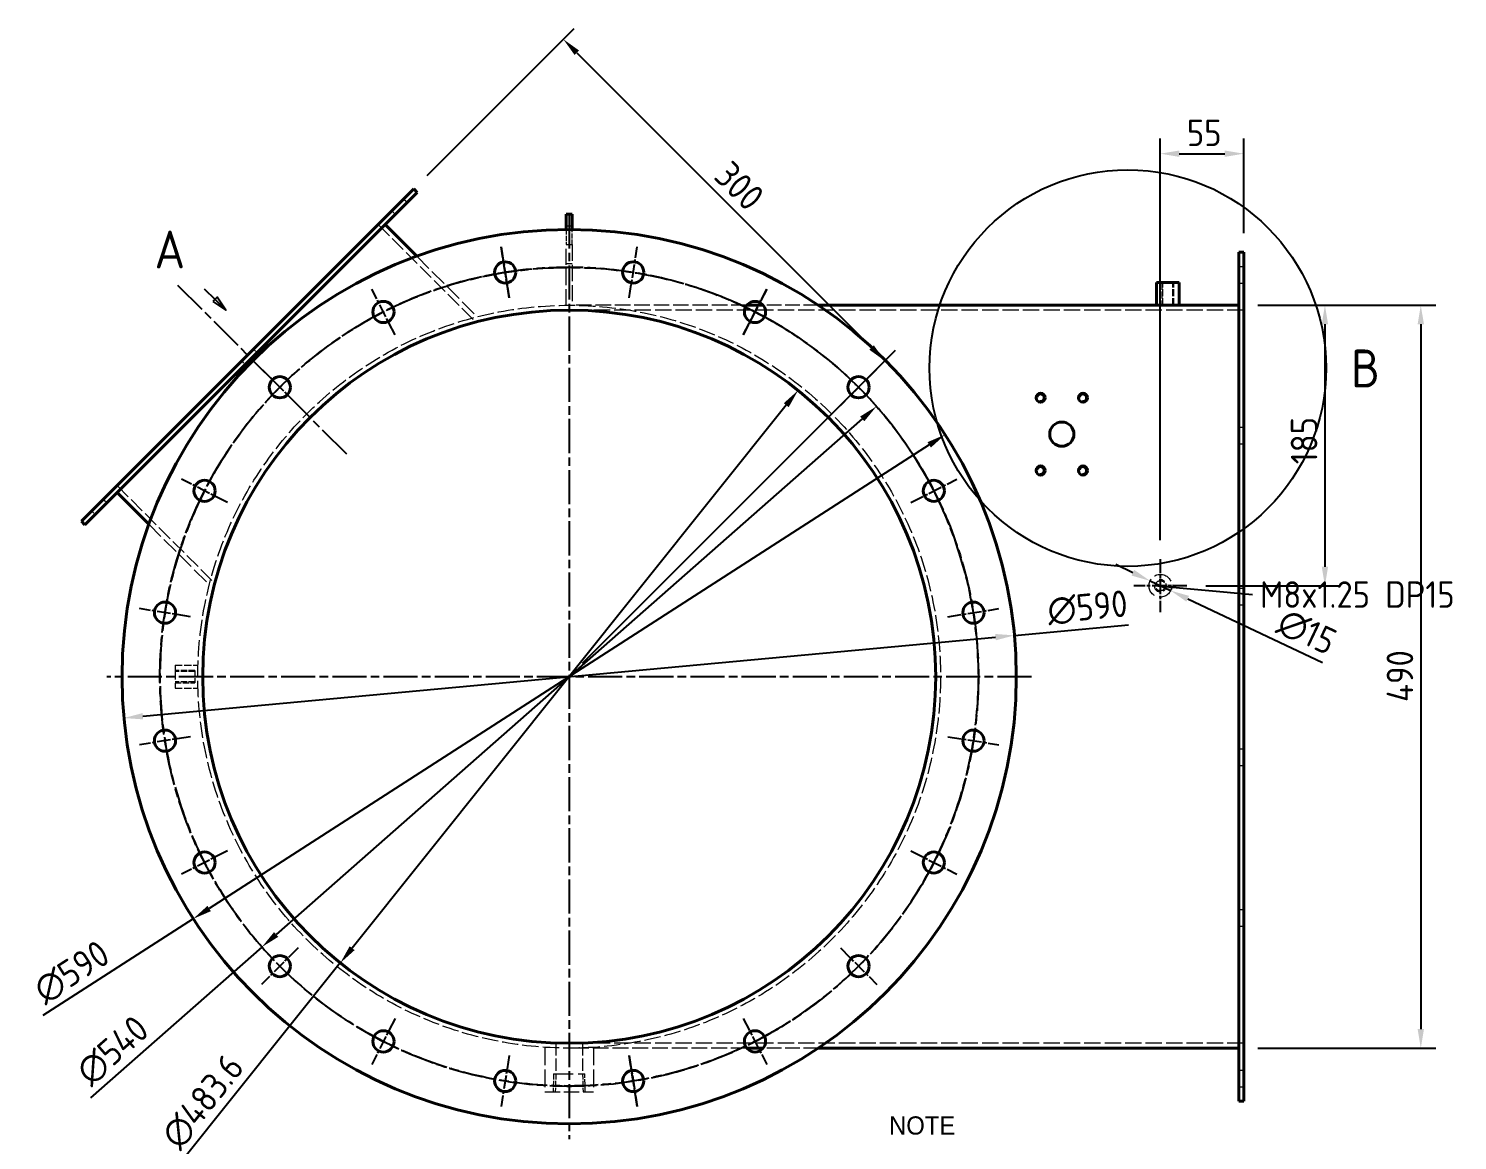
# Model space of a CAD drawing. Header units: millimetres. Extents: x -195 to 2970, y 0 to 2100.
# Drawn here: x 1028 to 1971, y 374 to 1107 of the extents above; entities that cross this region are included whole.
import ezdxf

# ---------------------------------------------------------------- set-up
doc = ezdxf.new("R2010")
doc.units = ezdxf.units.MM
doc.header["$LTSCALE"] = 5
doc.linetypes.add('CHAIN', pattern=[0.3543, 0.2362, -0.0295, 0.0591, -0.0295])
doc.linetypes.add('DASHED', pattern=[0.2067, 0.1654, -0.0413])
doc.layers.get('0').update_dxf_attribs({"color": 3, "lineweight": 25})
for name, color, linetype, lineweight in [('가려진 것(ISO)', 2, 'DASHED', 18), ('가려진 좁은 것(ISO)', 2, 'DASHED', 18), ('가시적인 것(ISO)', 3, 'Continuous', 40), ('가시적인 좁은 것(ISO)', 3, 'Continuous', 35), ('기호(ISO)', 5, 'Continuous', 25), ('단면선(ISO)', 7, 'CHAIN', 25), ('상세 경계(JIS)', 7, 'Continuous', 25), ('중심 표식(ISO)', 1, 'Continuous', 25), ('중심선(ISO)', 1, 'Continuous', 25), ('치수(ISO)', 2, 'Continuous', 25)]:
    doc.layers.add(name, color=color, linetype=linetype, lineweight=lineweight)
doc.styles.add('ISO Proportional', font='arial.ttf')
doc.styles.add('부품번호텍스트_PSTEK_POSCO', font='isocp.shx')
doc.styles.add('치수 텍스트_PSTEK_POSCO', font='isocp.shx')
doc.dimstyles.new('치수_PSTEK_POSCO', dxfattribs={"dimscale": 5, "dimtxt": 3.5, "dimasz": 2.5, "dimexe": 2, "dimexo": 2.5, "dimgap": 1, "dimtad": 1, "dimrnd": 1e-08, "dimdsep": 46, "dimtxsty": '치수 텍스트_PSTEK_POSCO', "dimcen": 0.09, "dimdle": 10, "dimclrd": 7, "dimclre": 7, "dimclrt": 2, "dimadec": 1, "dimazin": 2, "dimtfac": 1, "dimtmove": 0, "dimatfit": 3, "dimfxl": 0, "dimtolj": 1, "dimlwd": -1, "dimlwe": -1, "dimarcsym": 0})
doc.dimstyles.new('치수_PSTEK_POSCO$7', dxfattribs={"dimscale": 5, "dimtxt": 3.5, "dimasz": 2.5, "dimexe": 2, "dimexo": 2.5, "dimgap": 1, "dimtad": 1, "dimrnd": 1e-08, "dimdsep": 46, "dimtxsty": '치수 텍스트_PSTEK_POSCO', "dimcen": 0.09, "dimdle": 10, "dimclrd": 7, "dimclre": 7, "dimclrt": 2, "dimadec": 1, "dimazin": 2, "dimtfac": 1, "dimtmove": 0, "dimatfit": 3, "dimfxl": 0, "dimtolj": 1, "dimlwd": -1, "dimlwe": -1, "dimarcsym": 0})

# ---------------------------------------------------------------- blocks, each defined once
blk = doc.blocks.new('2dTransSection0')
at = {"layer": '단면선(ISO)', "linetype": 'Continuous'}
for p, q in [((228.8, 187.14), (230.21, 185.73)), ((230.49, 186.01), (229.93, 185.44)), ((229.93, 185.44), (231.63, 184.31)), ((230.21, 185.73), (231.63, 184.31)), ((231.63, 184.31), (230.49, 186.01))]:
    blk.add_line(p, q, dxfattribs=at)
at = {"layer": '단면선(ISO)', "linetype": 'Continuous', "flags": 128}
blk.add_lwpolyline([(229.93, 185.44), (231.63, 184.31), (230.49, 186.01), (229.93, 185.44)], dxfattribs=at)
at = {"layer": '단면선(ISO)'}
blk.add_solid([(229.93, 185.44), (231.63, 184.31), (230.49, 186.01), (229.93, 185.44)], dxfattribs=at)
at = {"layer": '단면선(ISO)', "insert": (222.23, 189.81), "char_height": 5, "attachment_point": 7, "style": '부품번호텍스트_PSTEK_POSCO'}
blk.add_mtext('A', dxfattribs=at)
blk = doc.blocks.new('2dDetail0')
at = {"layer": '상세 경계(JIS)'}
blk.add_circle((350.65, 176.67), 26.16, dxfattribs=at)
at = {"layer": '상세 경계(JIS)', "insert": (380.11, 174.12), "char_height": 5, "attachment_point": 7, "style": '부품번호텍스트_PSTEK_POSCO'}
blk.add_mtext('B', dxfattribs=at)
blk = doc.blocks.new('*D25')
at = {"layer": 'Defpoints', "color": 0, "transparency": 16777216}
for p in [(1632.76, 839.45), (1136.68, 520.07)]:
    blk.add_point(p, dxfattribs=at)
at = {"layer": '치수(ISO)', "color": 7, "transparency": 16777216}
for p, q in [((1622.25, 832.69), (1147.19, 526.84)), ((1136.68, 520.07), (1037.5, 456.21))]:
    blk.add_line(p, q, dxfattribs=at)
for points in [[(1621.12, 834.44), (1623.38, 830.93), (1632.76, 839.45)], [(1146.06, 528.59), (1148.32, 525.08), (1136.68, 520.07)]]:
    blk.add_solid(points, dxfattribs=at)
at = {"layer": '치수(ISO)', "color": 2, "transparency": 16777216, "insert": (1034.26, 470.48), "char_height": 17.5, "attachment_point": 4, "rotation": 32.77403, "style": '치수 텍스트_PSTEK_POSCO'}
blk.add_mtext('\\A1;∅590', dxfattribs=at)
blk = doc.blocks.new('*D26')
at = {"layer": 'Defpoints', "color": 0, "transparency": 16777216}
for p in [(1587.46, 858.08), (1181.98, 501.44)]:
    blk.add_point(p, dxfattribs=at)
at = {"layer": '치수(ISO)', "color": 7, "transparency": 16777216}
for p, q in [((1578.07, 849.83), (1191.37, 509.7)), ((1181.98, 501.44), (1068.88, 401.96))]:
    blk.add_line(p, q, dxfattribs=at)
for points in [[(1576.7, 851.39), (1579.45, 848.26), (1587.46, 858.08)], [(1189.99, 511.26), (1192.75, 508.13), (1181.98, 501.44)]]:
    blk.add_solid(points, dxfattribs=at)
at = {"layer": '치수(ISO)', "color": 2, "transparency": 16777216, "insert": (1063.55, 415.58), "char_height": 17.5, "attachment_point": 4, "rotation": 41.33364, "style": '치수 텍스트_PSTEK_POSCO'}
blk.add_mtext('\\A1;∅540', dxfattribs=at)
blk = doc.blocks.new('*D27')
at = {"layer": 'Defpoints', "color": 0, "transparency": 16777216}
for p in [(1535.73, 868.61), (1233.71, 490.91)]:
    blk.add_point(p, dxfattribs=at)
at = {"layer": '치수(ISO)', "color": 7, "transparency": 16777216}
for p, q in [((1527.92, 858.85), (1241.52, 500.68)), ((1233.71, 490.91), (1128.81, 359.72))]:
    blk.add_line(p, q, dxfattribs=at)
for points in [[(1526.3, 860.15), (1529.55, 857.55), (1535.73, 868.61)], [(1239.89, 501.98), (1243.15, 499.37), (1233.71, 490.91)]]:
    blk.add_solid(points, dxfattribs=at)
at = {"layer": '치수(ISO)', "color": 2, "transparency": 16777216, "insert": (1121.2, 372.22), "char_height": 17.5, "attachment_point": 4, "rotation": 51.35339, "style": '치수 텍스트_PSTEK_POSCO'}
blk.add_mtext('\\A1;∅483.6', dxfattribs=at)
blk = doc.blocks.new('*D28')
at = {"layer": 'Defpoints', "color": 0, "transparency": 16777216}
for p in [(1678.46, 707.01), (1090.98, 652.51)]:
    blk.add_point(p, dxfattribs=at)
at = {"layer": '치수(ISO)', "color": 7, "transparency": 16777216}
for p, q in [((1678.46, 707.01), (1753.7, 713.99)), ((1103.43, 653.67), (1666.01, 705.85))]:
    blk.add_line(p, q, dxfattribs=at)
for points in [[(1665.82, 707.93), (1666.21, 703.78), (1678.46, 707.01)], [(1103.24, 655.74), (1103.62, 651.59), (1090.98, 652.51)]]:
    blk.add_solid(points, dxfattribs=at)
at = {"layer": '치수(ISO)', "color": 2, "transparency": 16777216, "insert": (1700.33, 722.85), "char_height": 17.5, "attachment_point": 4, "rotation": 5.2996, "style": '치수 텍스트_PSTEK_POSCO'}
blk.add_mtext('\\A1;∅590', dxfattribs=at)
blk = doc.blocks.new('*D40')
at = {"layer": 'Defpoints', "color": 0, "transparency": 16777216}
for p in [(1826.52, 924.76), (1826.52, 434.76), (1946.57, 434.76)]:
    blk.add_point(p, dxfattribs=at)
at = {"layer": '치수(ISO)', "color": 7, "transparency": 16777216}
for p, q in [((1839.02, 924.76), (1956.57, 924.76)), ((1946.57, 912.26), (1946.57, 447.26)), ((1839.02, 434.76), (1956.57, 434.76))]:
    blk.add_line(p, q, dxfattribs=at)
for points in [[(1944.49, 912.26), (1948.66, 912.26), (1946.57, 924.76)], [(1944.49, 447.26), (1948.66, 447.26), (1946.57, 434.76)]]:
    blk.add_solid(points, dxfattribs=at)
at = {"layer": '치수(ISO)', "color": 2, "transparency": 16777216, "insert": (1932.82, 663.1), "char_height": 17.5, "attachment_point": 4, "rotation": 90, "style": '치수 텍스트_PSTEK_POSCO'}
blk.add_mtext('\\A1;490', dxfattribs=at)
blk = doc.blocks.new('*D55')
at = {"layer": 'Defpoints', "color": 0, "transparency": 16777216}
for p in [(1282.19, 1001.49), (1593.03, 888.07), (1384.72, 679.76)]:
    blk.add_point(p, dxfattribs=at)
at = {"layer": '치수(ISO)', "color": 7, "transparency": 16777216}
for p, q in [((1291.03, 1010.33), (1387.97, 1107.28)), ((1389.74, 1091.37), (1584.19, 896.91)), ((1393.56, 688.6), (1600.1, 895.14))]:
    blk.add_line(p, q, dxfattribs=at)
for points in [[(1391.21, 1092.84), (1388.27, 1089.89), (1380.9, 1100.2)], [(1585.67, 898.38), (1582.72, 895.44), (1593.03, 888.07)]]:
    blk.add_solid(points, dxfattribs=at)
at = {"layer": '치수(ISO)', "color": 2, "transparency": 16777216, "insert": (1485.55, 1015), "char_height": 17.5, "attachment_point": 4, "rotation": 315, "style": '치수 텍스트_PSTEK_POSCO'}
blk.add_mtext('\\A1;300', dxfattribs=at)
blk = doc.blocks.new('주석-판금')
at = {"layer": '기호(ISO)', "color": 2, "insert": (-40.78, 41.11), "char_height": 3, "width": 116.6778, "attachment_point": 1, "line_spacing_factor": 1.214607, "style": 'ISO Proportional'}
blk.add_mtext('\\f굴림|b0|i0;\\H3.0000;NOTE\\P1.  일반  모따기 C0.3\\P2.  가공후 CHIPING 및 BROKEN 없을 것.\\P3.  표면조도는 다듬질기호 Ra값을 준수할 것.\\P4.  CLEANING 처리후 납품 할 것.\\P5.  유해한 BURR, 모서리 제거 할 것.\\P6.  후처리: 도장전 샌딩 SP10  \\P   - 침지 도장 처리 할 것\\P   - 색상:\\f굴림|b0|i0;\\H3.0000;  Munsell 5Y 7/1\\P\\f굴림|b0|i0;\\H3.0000;   - 하도: 이노가닉 징크 30um.\\P   - 중도: 생략\\P   - 상도:  Munsell 5Y 7/1 (분체)\\P   - 전체도막두께: Min. 120 ㎛ \\P7.   기밀 용접 할 것', dxfattribs=at)
blk = doc.blocks.new('*D64')
at = {"layer": 'Defpoints', "color": 0, "transparency": 16777216}
for p in [(1826.52, 924.76), (1792.22, 739.76), (1883.32, 739.76)]:
    blk.add_point(p, dxfattribs=at)
at = {"layer": '치수(ISO)', "color": 7, "transparency": 16777216}
for p, q in [((1839.02, 924.76), (1893.32, 924.76)), ((1883.32, 912.26), (1883.32, 752.26)), ((1804.72, 739.76), (1893.32, 739.76))]:
    blk.add_line(p, q, dxfattribs=at)
for points in [[(1881.24, 912.26), (1885.41, 912.26), (1883.32, 924.76)], [(1881.24, 752.26), (1885.41, 752.26), (1883.32, 739.76)]]:
    blk.add_solid(points, dxfattribs=at)
at = {"layer": '치수(ISO)', "color": 2, "transparency": 16777216, "insert": (1869.57, 819.9), "char_height": 17.5, "attachment_point": 4, "rotation": 90, "style": '치수 텍스트_PSTEK_POSCO'}
blk.add_mtext('\\A1;185', dxfattribs=at)
blk = doc.blocks.new('*D65')
at = {"layer": 'Defpoints', "color": 0, "transparency": 16777216}
for p in [(1829.72, 1024.75), (1829.72, 959.76), (1774.72, 757.26)]:
    blk.add_point(p, dxfattribs=at)
at = {"layer": '치수(ISO)', "color": 7, "transparency": 16777216}
for p, q in [((1774.72, 769.76), (1774.72, 1034.75)), ((1829.72, 972.26), (1829.72, 1034.75)), ((1787.22, 1024.75), (1817.22, 1024.75))]:
    blk.add_line(p, q, dxfattribs=at)
for points in [[(1787.22, 1026.83), (1787.22, 1022.66), (1774.72, 1024.75)], [(1817.22, 1026.83), (1817.22, 1022.66), (1829.72, 1024.75)]]:
    blk.add_solid(points, dxfattribs=at)
at = {"layer": '치수(ISO)', "color": 2, "transparency": 16777216, "insert": (1792.23, 1038.5), "char_height": 17.5, "attachment_point": 4, "style": '치수 텍스트_PSTEK_POSCO'}
blk.add_mtext('\\A1;55', dxfattribs=at)
blk = doc.blocks.new('*D66')
at = {"layer": 'Defpoints', "color": 0, "transparency": 16777216}
for p in [(1767.94, 742.97), (1781.5, 736.55)]:
    blk.add_point(p, dxfattribs=at)
at = {"layer": '치수(ISO)', "color": 7, "transparency": 16777216}
for p, q in [((1756.65, 748.33), (1745.35, 753.68)), ((1767.94, 742.97), (1781.5, 736.55)), ((1792.79, 731.2), (1881.7, 689.06))]:
    blk.add_line(p, q, dxfattribs=at)
for points in [[(1757.54, 750.21), (1755.76, 746.44), (1767.94, 742.97)], [(1793.69, 733.08), (1791.9, 729.31), (1781.5, 736.55)]]:
    blk.add_solid(points, dxfattribs=at)
at = {"layer": '치수(ISO)', "color": 2, "transparency": 16777216, "insert": (1853.95, 717.43), "char_height": 17.5, "attachment_point": 4, "rotation": 334.63961, "style": '치수 텍스트_PSTEK_POSCO'}
blk.add_mtext('\\A1;∅15', dxfattribs=at)

msp = doc.modelspace()

# ---------------------------------------------------------------- linework, layer by layer
at = {"layer": '가려진 것(ISO)', "ltscale": 1.218906}
for p, q in [((1277.7358, 992.5146), (1275.473, 994.7774)), ((1269.9576, 984.7365), (1267.6949, 986.9992)), ((1826.521, 950.2613), (1829.721, 950.2613)), ((1826.521, 939.2613), (1829.721, 939.2613)), ((1178.7408, 893.5197), (1176.4781, 895.7824)), ((1170.9627, 885.7415), (1168.6999, 888.0043)), ((1826.521, 844.2613), (1829.721, 844.2613)), ((1826.521, 833.2613), (1829.721, 833.2613)), ((1079.7459, 794.5247), (1077.4831, 796.7875)), ((1071.9677, 786.7466), (1069.705, 789.0093)), ((1826.521, 738.2613), (1829.721, 738.2613)), ((1826.521, 727.2613), (1829.721, 727.2613)), ((1826.521, 632.2613), (1829.721, 632.2613)), ((1826.521, 621.2613), (1829.721, 621.2613)), ((1826.521, 526.2613), (1829.721, 526.2613)), ((1826.521, 515.2613), (1829.721, 515.2613)), ((1826.521, 420.2613), (1829.721, 420.2613)), ((1826.521, 409.2613), (1829.721, 409.2613))]:
    msp.add_line(p, q, dxfattribs=at)
at = {"layer": '가려진 것(ISO)', "ltscale": 12.594825}
for p, q in [((1258.7146, 978.019), (1323.1442, 913.5893)), ((1086.4634, 805.7677), (1150.893, 741.3381))]:
    msp.add_line(p, q, dxfattribs=at)
at = {"layer": '가려진 것(ISO)', "ltscale": 1.523657}
for p, q in [((1382.721, 977.2613), (1386.721, 977.2613)), ((1382.721, 952.2613), (1386.721, 952.2613))]:
    msp.add_line(p, q, dxfattribs=at)
at = {"layer": '가려진 것(ISO)', "ltscale": 3.986105}
for p, q in [((1382.721, 974.7545), (1382.721, 964.7613)), ((1386.721, 964.7613), (1386.721, 974.7545))]:
    msp.add_line(p, q, dxfattribs=at)
at = {"layer": '가려진 것(ISO)', "ltscale": 12.901145}
for p, q in [((1382.721, 924.7613), (1382.721, 964.7613)), ((1386.721, 964.7613), (1386.721, 924.7613))]:
    msp.add_line(p, q, dxfattribs=at)
at = {"layer": '가려진 것(ISO)', "ltscale": 13.665871}
for p, q in [((1284.1649, 957.0941), (1324.1127, 917.1463)), ((1107.3882, 780.3174), (1147.336, 740.3696))]:
    msp.add_line(p, q, dxfattribs=at)
at = {"layer": '가려진 것(ISO)', "ltscale": 5.71399}
for p, q in [((1775.721, 939.7613), (1775.721, 924.7613)), ((1776.3975, 924.7613), (1776.3975, 939.7613)), ((1783.0445, 924.7613), (1783.0445, 939.7613)), ((1783.721, 924.7613), (1783.721, 939.7613))]:
    msp.add_line(p, q, dxfattribs=at)
at = {"layer": '가려진 것(ISO)', "ltscale": 0.761779}
for p, q in [((1382.721, 924.7613), (1384.721, 924.7613)), ((1384.721, 924.7613), (1386.721, 924.7613))]:
    msp.add_line(p, q, dxfattribs=at)
at = {"layer": '가려진 것(ISO)', "ltscale": 12.380382}
msp.add_line((1501.8771, 924.7613), (1386.721, 924.7613), dxfattribs=at)
at = {"layer": '가려진 것(ISO)', "ltscale": 11.713599}
for p, q in [((1549.0378, 924.7613), (1512.7198, 924.7613)), ((1549.0378, 434.7613), (1512.7198, 434.7613))]:
    msp.add_line(p, q, dxfattribs=at)
at = {"layer": '가려진 것(ISO)', "ltscale": 13.047749}
for p, q in [((1829.721, 921.5613), (1384.721, 921.5613)), ((1829.721, 437.9613), (1384.721, 437.9613))]:
    msp.add_line(p, q, dxfattribs=at)
at = {"layer": '가려진 것(ISO)', "ltscale": 11.399102}
msp.add_line((1124.721, 687.2613), (1124.721, 672.2613), dxfattribs=at)
at = {"layer": '가려진 것(ISO)', "ltscale": 5.75773}
for p, q in [((1124.721, 687.2613), (1139.8359, 687.2613)), ((1124.721, 672.2613), (1139.8359, 672.2613))]:
    msp.add_line(p, q, dxfattribs=at)
at = {"layer": '가려진 것(ISO)', "ltscale": 4.952111}
for p, q in [((1137.721, 683.7613), (1124.721, 683.7613)), ((1137.721, 683.0848), (1124.721, 683.0848)), ((1137.721, 676.4378), (1124.721, 676.4378)), ((1124.721, 675.7613), (1137.721, 675.7613))]:
    msp.add_line(p, q, dxfattribs=at)
at = {"layer": '가려진 것(ISO)', "ltscale": 4.786925}
msp.add_line((1137.721, 683.7613), (1137.721, 675.7613), dxfattribs=at)
at = {"layer": '가려진 것(ISO)', "ltscale": 14.186264}
for p, q in [((1368.721, 435.2843), (1368.721, 405.9613)), ((1400.721, 435.2843), (1400.721, 405.9613))]:
    msp.add_line(p, q, dxfattribs=at)
at = {"layer": '가려진 것(ISO)', "ltscale": 9.869336}
for p, q in [((1375.9835, 438.1192), (1375.9835, 417.7193)), ((1393.4585, 438.1192), (1393.4585, 417.7193))]:
    msp.add_line(p, q, dxfattribs=at)
at = {"layer": '가려진 것(ISO)', "ltscale": 12.5954}
msp.add_line((1501.8771, 434.7613), (1384.721, 434.7613), dxfattribs=at)
at = {"layer": '가려진 것(ISO)', "ltscale": 4.481171}
for p, q in [((1374.4759, 417.7193), (1374.1084, 405.9613)), ((1375.928, 417.7193), (1375.5606, 405.9613)), ((1393.514, 417.7193), (1393.8815, 405.9613)), ((1395.3336, 405.9613), (1394.9662, 417.7193))]:
    msp.add_line(p, q, dxfattribs=at)
at = {"layer": '가려진 것(ISO)', "ltscale": 15.571423}
msp.add_line((1374.4759, 417.7193), (1394.9662, 417.7193), dxfattribs=at)
at = {"layer": '가려진 것(ISO)', "ltscale": 12.159042}
msp.add_line((1368.721, 405.9613), (1400.721, 405.9613), dxfattribs=at)
at = {"layer": '가려진 것(ISO)', "ltscale": 13.065638}
msp.add_circle((1384.721, 679.7613), 245, dxfattribs=at)
at = {"layer": '가려진 것(ISO)', "ltscale": 15.198803}
msp.add_circle((1774.721, 739.7613), 7.5, dxfattribs=at)
at = {"layer": '가려진 것(ISO)', "ltscale": 10.102645}
msp.add_circle((1774.721, 739.7613), 3.3235, dxfattribs=at)
at = {"layer": '가려진 것(ISO)', "ltscale": 7.180437}
msp.add_arc((1774.721, 739.7613), 4, 190, 100, dxfattribs=at)
at = {"layer": '가려진 좁은 것(ISO)', "ltscale": 1.523657}
msp.add_line((1382.721, 964.7613), (1386.721, 964.7613), dxfattribs=at)
at = {"layer": '가시적인 것(ISO)'}
for p, q in [((1062.9874, 782.2918), (1282.1905, 1001.4949)), ((1282.1905, 1001.4949), (1284.4533, 999.2322)), ((1284.4533, 999.2322), (1065.2502, 780.0291)), ((1382.721, 984.7613), (1382.721, 974.7545)), ((1382.721, 984.7613), (1386.721, 984.7613)), ((1386.721, 974.7545), (1386.721, 984.7613)), ((1263.2401, 978.019), (1284.1649, 957.0941)), ((1829.721, 959.7613), (1826.521, 959.7613)), ((1826.521, 399.7613), (1826.521, 959.7613)), ((1829.721, 959.7613), (1829.721, 399.7613)), ((1787.221, 939.7613), (1772.221, 939.7613)), ((1772.221, 924.7613), (1772.221, 939.7613)), ((1787.221, 924.7613), (1787.221, 939.7613)), ((1512.7198, 924.7613), (1501.8771, 924.7613)), ((1826.521, 924.7613), (1549.0378, 924.7613)), ((1086.4634, 801.2423), (1107.3882, 780.3174)), ((1062.9874, 782.2918), (1065.2502, 780.0291)), ((1512.7198, 434.7613), (1501.8771, 434.7613)), ((1826.521, 434.7613), (1549.0378, 434.7613)), ((1829.721, 399.7613), (1826.521, 399.7613))]:
    msp.add_line(p, q, dxfattribs=at)
for centre, radius in [((1384.721, 679.7613), 295), ((1342.4837, 946.4372), 7), ((1426.9583, 946.4372), 7), ((1262.1436, 920.3331), 7), ((1507.2985, 920.3331), 7), ((1384.721, 679.7613), 241.8), ((1193.8022, 870.6801), 7), ((1575.6399, 870.6801), 7), ((1695.721, 863.7613), 3), ((1723.721, 863.7613), 3), ((1709.721, 839.7613), 8), ((1695.721, 815.7613), 3), ((1723.721, 815.7613), 3), ((1144.1493, 802.3388), 7), ((1625.2928, 802.3388), 7), ((1118.0452, 721.9986), 7), ((1651.3969, 721.9986), 7), ((1118.0452, 637.524), 7), ((1651.3969, 637.524), 7), ((1144.1493, 557.1839), 7), ((1625.2928, 557.1839), 7), ((1193.8022, 488.8425), 7), ((1575.6399, 488.8425), 7), ((1262.1436, 439.1896), 7), ((1507.2985, 439.1896), 7), ((1342.4837, 413.0855), 7), ((1426.9583, 413.0855), 7)]:
    msp.add_circle(centre, radius, dxfattribs=at)
at = {"layer": '가시적인 좁은 것(ISO)'}
for centre in [(1695.721, 863.7613), (1723.721, 863.7613), (1695.721, 815.7613), (1723.721, 815.7613)]:
    msp.add_arc(centre, 2.401, 260, 170, dxfattribs=at)
at = {"layer": '중심 표식(ISO)', "linetype": 'CHAIN', "ltscale": 19.051651}
for p, q in [((1384.721, 984.7613), (1384.721, 374.7613)), ((1689.721, 679.7613), (1079.721, 679.7613))]:
    msp.add_line(p, q, dxfattribs=at)
at = {"layer": '중심 표식(ISO)', "linetype": 'CHAIN', "ltscale": 7.55611}
for p, q in [((1339.8243, 963.2279), (1345.1431, 929.6465)), ((1345.1431, 929.6465), (1339.8243, 963.2279)), ((1424.299, 929.6465), (1429.6177, 963.2279)), ((1269.8614, 905.186), (1254.4258, 935.4802)), ((1499.5806, 905.186), (1515.0163, 935.4802)), ((1515.0163, 935.4802), (1499.5806, 905.186)), ((1205.823, 858.6593), (1181.7814, 882.701)), ((1563.619, 858.6593), (1587.6607, 882.701)), ((1159.2964, 794.6209), (1129.0022, 810.0566)), ((1610.1457, 794.6209), (1640.4399, 810.0566)), ((1134.8359, 719.3392), (1101.2545, 724.658)), ((1634.6062, 719.3392), (1668.1876, 724.658)), ((1634.6062, 719.3392), (1668.1876, 724.658)), ((1134.8359, 640.1834), (1101.2545, 634.8646)), ((1634.6062, 640.1834), (1668.1876, 634.8646)), ((1634.6062, 640.1834), (1668.1876, 634.8646)), ((1159.2964, 564.9017), (1129.0022, 549.466)), ((1610.1457, 564.9017), (1640.4399, 549.466)), ((1610.1457, 564.9017), (1640.4399, 549.466)), ((1205.823, 500.8633), (1181.7814, 476.8217)), ((1563.619, 500.8633), (1587.6607, 476.8217)), ((1563.619, 500.8633), (1587.6607, 476.8217)), ((1269.8614, 454.3367), (1254.4258, 424.0424)), ((1269.8614, 454.3367), (1254.4258, 424.0424)), ((1499.5806, 454.3367), (1515.0163, 424.0424)), ((1499.5806, 454.3367), (1515.0163, 424.0424)), ((1345.1431, 429.8762), (1339.8243, 396.2948)), ((1345.1431, 429.8762), (1339.8243, 396.2948)), ((1424.299, 429.8762), (1429.6177, 396.2948)), ((1429.6177, 396.2948), (1424.299, 429.8762))]:
    msp.add_line(p, q, dxfattribs=at)
at = {"layer": '중심 표식(ISO)', "linetype": 'CHAIN', "ltscale": 7.778352}
for p, q in [((1774.721, 757.2613), (1774.721, 722.2613)), ((1792.221, 739.7613), (1757.221, 739.7613))]:
    msp.add_line(p, q, dxfattribs=at)
at = {"layer": '중심선(ISO)', "linetype": 'CHAIN', "ltscale": 19.051651}
msp.add_line((1126.3502, 938.1322), (1238.376, 826.1063), dxfattribs=at)
msp.add_circle((1384.721, 679.7613), 270, dxfattribs=at)
for start, end in [(95.392488, 66.607512), (59.392488, 102.607512)]:
    msp.add_arc((1384.721, 679.7613), 270, start, end, dxfattribs=at)

# ---------------------------------------------------------------- block references
at = {"xscale": 4, "yscale": 4, "zscale": 4}
msp.add_blockref('주석-판금', (1758.9168, 225.2917), dxfattribs=at)
at = {"layer": '단면선(ISO)', "xscale": 5, "yscale": 5, "zscale": 5}
msp.add_blockref('2dTransSection0', (0, 0), dxfattribs=at)
at = {"layer": '상세 경계(JIS)', "xscale": 5, "yscale": 5, "zscale": 5}
msp.add_blockref('2dDetail0', (0, 0), dxfattribs=at)

# ---------------------------------------------------------------- texts
at = {"layer": '기호(ISO)', "color": 2, "insert": (1840.5137, 733.9406), "char_height": 17.5, "width": 151.259233, "attachment_point": 4, "line_spacing_factor": 0.6125, "style": '치수 텍스트_PSTEK_POSCO'}
msp.add_mtext('{M8x1.25 DP15}', dxfattribs=at)

# ---------------------------------------------------------------- dimensions: what is measured, and where the dimension line sits
at = {"layer": '치수(ISO)', "color": 7}
for base, p1, p2, angle, picture, middle in [((1593.0318, 888.0721), (1282.1905, 1001.4949), (1384.721, 679.7613), 315, '*D55', (1486.9658, 994.1381)), ((1829.721, 1024.7453), (1774.721, 757.2613), (1829.721, 959.7613), 180, '*D65', (1802.221, 1024.7453)), ((1883.3219, 739.7613), (1826.521, 924.7613), (1792.221, 739.7613), 90, '*D64', (1883.3219, 834.2613)), ((1946.5736, 434.7613), (1826.521, 924.7613), (1826.521, 434.7613), 90, '*D40', (1946.5736, 679.7613))]:
    dim = msp.add_linear_dim(base=base, p1=p1, p2=p2, angle=angle, dimstyle='치수_PSTEK_POSCO', override={"dimdec": 2, "dimtp": 0, "dimtm": 0, "dimtdec": 2, "dimtofl": 0, "dimatfit": 1}, dxfattribs=at)
    dim.commit()
    dim.dimension.update_dxf_attribs({"geometry": picture, "text_midpoint": middle, "dimtype": 160})
for p1, p2, picture, middle in [((1535.7288, 868.6102), (1233.7133, 490.9125), '*D27', (1152.9712, 389.9372)), ((1587.4577, 858.0808), (1181.9844, 501.4418), '*D26', (1091.0338, 421.4451)), ((1632.7606, 839.4528), (1136.6815, 520.0698), '*D25', (1061.5985, 471.7303)), ((1767.9438, 742.9736), (1781.4983, 736.549), '*D66', (1862.6176, 698.0994)), ((1090.9821, 652.514), (1678.46, 707.0086), '*D28', (1725.1623, 711.3407))]:
    dim = msp.add_diameter_dim_2p(p1=p1, p2=p2, dimstyle='치수_PSTEK_POSCO', override={"dimdec": 2, "dimlfac": 1, "dimtp": 0, "dimtm": 0, "dimtdec": 2, "dimatfit": 2}, dxfattribs=at)
    dim.commit()
    dim.dimension.update_dxf_attribs({"geometry": picture, "text_midpoint": middle, "dimtype": 163})

# ---------------------------------------------------------------- leaders
at = {"layer": '기호(ISO)', "color": 7, "annotation_type": 0, "has_hookline": 1, "hookline_direction": 0, "text_width": 130.2249}
msp.add_leader([(1770.7289, 740.0127), (1835.5137, 733.9406)], dimstyle='치수_PSTEK_POSCO$7', override={"dimtad": 0}, dxfattribs=at)

doc.saveas('drawing.dxf')
